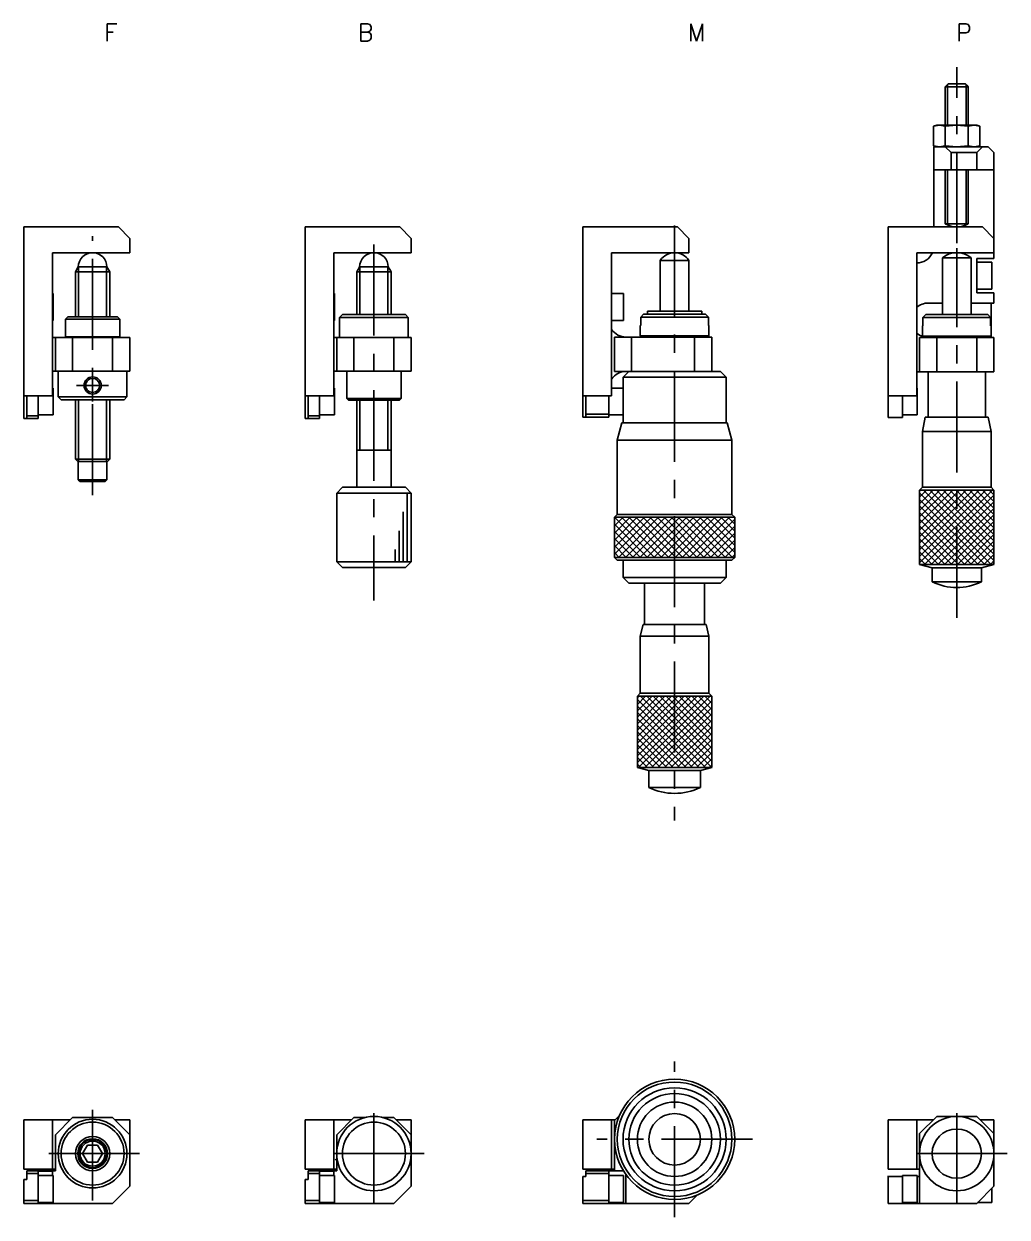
# Model space of a CAD drawing. Extents: x -3 to 325, y -8 to 216.
# Drawn here: x 153.3 to 325, y 7.8 to 216.3 of the extents above; entities that cross this region are included whole.
import ezdxf

# ---------------------------------------------------------------- set-up
doc = ezdxf.new("R2010")
doc.units = 0
doc.header["$LTSCALE"] = 0.5
doc.linetypes.add('CENTER', pattern=[50.8, 31.75, -6.35, 6.35, -6.35])
for name, color, linetype in [('MSM_CENTER', 1, 'CENTER'), ('MSM_CONTINUOUS', 7, 'CONTINUOUS'), ('MSM_NARROW', 5, 'CONTINUOUS'), ('MSM_PART_NUMBER', 7, 'CONTINUOUS')]:
    doc.layers.add(name, color=color, linetype=linetype)
doc.styles.get("Standard").update_dxf_attribs({"font": 'txt.shx', "height": 3, "bigfont": 'bigfont.shx'})

msp = doc.modelspace()

# ---------------------------------------------------------------- linework, layer by layer
at = {"layer": 'MSM_CENTER'}
for p, q in [((316.2, 177.99), (316.2, 208.75)), ((266.92, 181.1), (266.92, 77.1)), ((165.28, 133.98), (165.28, 179.26)), ((214.41, 177.75), (214.41, 115.59)), ((316.2, 112.55), (316.2, 177.15)), ((165.28, 150.35), (165.28, 155.95)), ((168.08, 153.15), (162.48, 153.15)), ((266.92, 7.8), (266.92, 35)), ((214.41, 10.1), (214.41, 27.7)), ((316.2, 10.1), (316.2, 27.7)), ((165.28, 10.7), (165.28, 27.1)), ((280.52, 21.4), (253.32, 21.4)), ((173.48, 18.9), (157.08, 18.9)), ((223.21, 18.9), (205.61, 18.9)), ((325, 18.9), (307.4, 18.9))]:
    msp.add_line(p, q, dxfattribs=at)
at = {"layer": 'MSM_CONTINUOUS'}
for p, q in [((314.2, 205.35), (314.45, 205.6)), ((314.2, 198.65), (314.2, 205.35)), ((314.2, 205.35), (318.2, 205.35)), ((314.45, 205.6), (314.7, 205.85)), ((317.7, 205.85), (314.7, 205.85)), ((317.7, 205.85), (317.95, 205.6)), ((317.95, 205.6), (318.2, 205.35)), ((318.2, 205.35), (318.2, 198.65)), ((312.15, 198.45), (312.7, 198.65)), ((312.15, 198.45), (313.16, 198.65)), ((312.15, 195.05), (312.15, 198.45)), ((319.7, 198.65), (312.7, 198.65)), ((313.16, 198.65), (314.17, 198.45)), ((314.17, 198.45), (316.2, 198.65)), ((314.17, 195.05), (314.17, 198.45)), ((316.2, 198.65), (318.22, 198.45)), ((318.22, 198.45), (319.23, 198.65)), ((318.22, 195.05), (318.22, 198.45)), ((319.23, 198.65), (320.24, 198.45)), ((319.7, 198.65), (320.24, 198.45)), ((320.24, 195.05), (320.24, 198.45)), ((312.7, 194.85), (312.15, 195.05)), ((313.16, 194.85), (312.15, 195.05)), ((312.2, 180.85), (312.2, 194.85)), ((321.7, 194.85), (312.2, 194.85)), ((314.17, 195.05), (313.16, 194.85)), ((316.2, 194.85), (314.17, 195.05)), ((315.2, 193.85), (314.2, 194.85)), ((318.22, 195.05), (316.2, 194.85)), ((319.23, 194.85), (318.22, 195.05)), ((320.24, 195.05), (319.23, 194.85)), ((320.24, 195.05), (319.7, 194.85)), ((320.7, 194.85), (319.7, 193.85)), ((322.7, 193.85), (321.7, 194.85)), ((315.2, 193.85), (319.7, 193.85)), ((315.2, 190.85), (315.2, 193.85)), ((319.7, 193.85), (319.7, 190.85)), ((322.7, 175.35), (322.7, 193.85)), ((312.2, 190.85), (322.7, 190.85)), ((314.2, 181.39), (314.2, 190.85)), ((318.2, 190.85), (318.2, 181.39)), ((153.28, 180.85), (153.28, 147.35)), ((153.28, 180.85), (169.78, 180.85)), ((169.78, 180.85), (171.78, 178.85)), ((202.41, 180.85), (218.91, 180.85)), ((202.41, 180.85), (202.41, 147.35)), ((218.91, 180.85), (220.91, 178.85)), ((250.92, 180.85), (250.92, 147.6)), ((250.92, 180.85), (267.42, 180.85)), ((267.42, 180.85), (269.42, 178.85)), ((304.2, 180.85), (304.2, 147.55)), ((304.2, 180.85), (320.7, 180.85)), ((318.2, 181.39), (314.2, 181.39)), ((320.7, 180.85), (322.7, 178.85)), ((171.78, 176.35), (171.78, 178.85)), ((220.91, 176.35), (220.91, 178.85)), ((269.42, 176.35), (269.42, 178.85)), ((158.28, 176.35), (158.28, 151.35)), ((158.28, 176.35), (171.78, 176.35)), ((207.41, 176.35), (207.41, 151.35)), ((207.41, 176.35), (220.91, 176.35)), ((255.92, 176.35), (255.92, 151.35)), ((255.92, 176.35), (269.42, 176.35)), ((309.2, 176.35), (309.2, 151.35)), ((309.2, 176.35), (322.7, 176.35)), ((313.7, 165.55), (313.7, 175.47)), ((313.7, 175.47), (318.7, 175.47)), ((318.7, 175.47), (318.7, 165.55)), ((319.7, 175.35), (319.7, 169.35)), ((322.7, 175.35), (319.7, 175.35)), ((162.28, 172.98), (162.78, 173.85)), ((162.78, 173.85), (167.78, 173.85)), ((167.78, 173.85), (168.28, 172.98)), ((211.41, 172.98), (211.66, 173.42)), ((211.66, 173.42), (211.91, 173.85)), ((216.91, 173.85), (211.91, 173.85)), ((216.91, 173.85), (217.16, 173.42)), ((217.16, 173.42), (217.41, 172.98)), ((264.42, 166.1), (264.42, 175.01)), ((264.42, 175.01), (269.42, 175.01)), ((269.42, 175.01), (269.42, 166.1)), ((319.7, 174.7), (322.3, 174.7)), ((322.3, 174.7), (322.3, 170)), ((162.28, 165.15), (162.28, 172.98)), ((162.28, 172.98), (168.28, 172.98)), ((168.28, 172.98), (168.28, 165.15)), ((211.41, 165.55), (211.41, 172.98)), ((211.41, 172.98), (217.41, 172.98)), ((217.41, 172.98), (217.41, 165.55)), ((158.28, 169.2), (158.38, 169.2)), ((158.38, 169.2), (158.38, 164.5)), ((207.41, 169.2), (207.51, 169.2)), ((207.51, 169.2), (207.51, 164.5)), ((255.92, 169.2), (258.02, 169.2)), ((258.02, 169.2), (258.02, 164.5)), ((322.3, 170), (319.7, 170)), ((319.7, 169.35), (322.7, 169.35)), ((322.7, 167.55), (322.7, 169.35)), ((313.7, 167.55), (311.2, 167.55)), ((322.7, 167.55), (318.7, 167.55)), ((322.2, 167.55), (322.2, 161.55)), ((160.53, 164.75), (160.93, 165.15)), ((160.53, 164.75), (170.03, 164.75)), ((160.53, 161.65), (160.53, 164.75)), ((169.63, 165.15), (160.93, 165.15)), ((169.63, 165.15), (170.03, 164.75)), ((170.03, 164.75), (170.03, 161.65)), ((208.41, 165.05), (208.91, 165.55)), ((208.41, 165.05), (220.41, 165.05)), ((208.41, 161.55), (208.41, 165.05)), ((219.91, 165.55), (208.91, 165.55)), ((219.91, 165.55), (220.41, 165.05)), ((220.41, 165.05), (220.41, 161.55)), ((261.51, 165.6), (261, 165.1)), ((261, 165.1), (272.84, 165.1)), ((261, 165.1), (261, 163.6)), ((272.33, 165.6), (261.51, 165.6)), ((262.17, 166.1), (271.67, 166.1)), ((262.17, 165.6), (262.17, 166.1)), ((271.67, 166.1), (271.67, 165.6)), ((272.84, 165.1), (272.33, 165.6)), ((272.84, 163.6), (272.84, 165.1)), ((310.79, 165.55), (310.28, 165.05)), ((310.28, 165.05), (322.11, 165.05)), ((310.28, 165.05), (310.28, 163.55)), ((321.6, 165.55), (310.79, 165.55)), ((322.11, 165.05), (321.6, 165.55)), ((322.11, 163.55), (322.11, 165.05)), ((158.38, 164.5), (158.28, 164.5)), ((207.51, 164.5), (207.41, 164.5)), ((258.02, 164.5), (255.92, 164.5)), ((260.92, 161.8), (260.92, 163.6)), ((261, 163.6), (260.92, 163.6)), ((272.92, 163.6), (272.84, 163.6)), ((272.92, 163.6), (272.92, 161.8)), ((310.2, 161.75), (310.2, 163.55)), ((310.28, 163.55), (310.2, 163.55)), ((322.2, 163.55), (322.11, 163.55)), ((171.78, 161.55), (158.28, 161.55)), ((158.78, 161.55), (158.78, 155.65)), ((170.03, 161.65), (160.53, 161.65)), ((160.78, 161.55), (160.78, 161.65)), ((161.78, 155.65), (161.78, 161.55)), ((168.78, 161.55), (168.78, 155.65)), ((169.78, 161.65), (169.78, 161.55)), ((171.78, 155.65), (171.78, 161.55)), ((220.91, 161.55), (207.41, 161.55)), ((207.91, 161.55), (207.91, 155.65)), ((210.91, 155.65), (210.91, 161.55)), ((217.91, 161.55), (217.91, 155.65)), ((220.91, 155.65), (220.91, 161.55)), ((256.42, 161.6), (256.42, 155.6)), ((273.42, 161.6), (256.42, 161.6)), ((259.42, 155.6), (259.42, 161.6)), ((272.92, 161.8), (260.92, 161.8)), ((261.12, 161.6), (260.92, 161.8)), ((270.42, 161.6), (270.42, 155.6)), ((272.92, 161.8), (272.72, 161.6)), ((273.42, 155.6), (273.42, 161.6)), ((309.7, 161.55), (309.7, 155.55)), ((322.7, 161.55), (309.7, 161.55)), ((322.2, 161.75), (310.2, 161.75)), ((310.4, 161.55), (310.2, 161.75)), ((312.7, 155.55), (312.7, 161.55)), ((319.7, 161.55), (319.7, 155.55)), ((322.2, 161.75), (322, 161.55)), ((322.7, 155.55), (322.7, 161.55)), ((158.28, 155.65), (171.78, 155.65)), ((159.28, 151.15), (159.28, 155.65)), ((171.28, 155.65), (171.28, 151.15)), ((207.41, 155.65), (220.91, 155.65)), ((209.66, 150.85), (209.66, 155.65)), ((219.16, 155.65), (219.16, 150.85)), ((256.42, 155.6), (274.92, 155.6)), ((257.92, 154.6), (258.92, 155.6)), ((257.92, 154.6), (275.92, 154.6)), ((257.92, 146.6), (257.92, 154.6)), ((274.92, 155.6), (275.92, 154.6)), ((275.92, 154.6), (275.92, 146.6)), ((309.7, 155.55), (322.7, 155.55)), ((311.2, 147.6), (311.2, 155.55)), ((321.2, 155.55), (321.2, 147.6)), ((158.28, 152.7), (158.38, 152.7)), ((158.38, 152.7), (158.38, 148)), ((207.41, 152.7), (207.51, 152.7)), ((207.51, 152.7), (207.51, 148)), ((255.92, 152.7), (257.92, 152.7)), ((309.2, 152.7), (309.3, 152.7)), ((309.3, 152.7), (309.3, 148)), ((153.28, 151.35), (158.28, 151.35)), ((153.78, 151.35), (153.78, 147.35)), ((155.78, 147.35), (155.78, 151.35)), ((171.28, 151.15), (159.28, 151.15)), ((159.78, 150.65), (159.28, 151.15)), ((159.78, 150.65), (170.78, 150.65)), ((162.28, 140.25), (162.28, 150.65)), ((168.28, 150.65), (168.28, 140.25)), ((171.28, 151.15), (170.78, 150.65)), ((202.41, 151.35), (207.41, 151.35)), ((202.91, 151.35), (202.91, 147.35)), ((204.91, 147.35), (204.91, 151.35)), ((219.16, 150.85), (209.66, 150.85)), ((209.96, 150.55), (209.66, 150.85)), ((209.96, 150.55), (218.86, 150.55)), ((211.41, 135.35), (211.41, 150.55)), ((217.41, 150.55), (217.41, 135.35)), ((219.16, 150.85), (218.86, 150.55)), ((250.92, 151.35), (255.92, 151.35)), ((251.42, 151.35), (251.42, 147.6)), ((255.42, 147.6), (255.42, 151.35)), ((304.2, 151.35), (309.2, 151.35)), ((306.7, 151.35), (306.7, 147.55)), ((255.42, 148.1), (251.42, 148.1)), ((153.78, 147.35), (153.28, 147.35)), ((155.78, 147.85), (153.78, 147.85)), ((153.78, 147.35), (155.78, 147.35)), ((158.38, 148), (155.78, 148)), ((202.91, 147.35), (202.41, 147.35)), ((204.91, 147.85), (202.91, 147.85)), ((202.91, 147.35), (204.91, 147.35)), ((207.51, 148), (204.91, 148)), ((250.92, 147.6), (255.42, 147.6)), ((257.92, 148), (255.42, 148)), ((256.92, 143.6), (257.72, 146.6)), ((257.72, 146.6), (276.12, 146.6)), ((276.12, 146.6), (276.92, 143.6)), ((304.2, 147.55), (306.7, 147.55)), ((309.3, 148), (306.7, 148)), ((310.2, 145.1), (310.7, 147.6)), ((310.7, 147.6), (321.7, 147.6)), ((321.7, 147.6), (322.2, 145.1)), ((310.2, 145.1), (322.2, 145.1)), ((310.2, 135.35), (310.2, 145.1)), ((322.2, 145.1), (322.2, 135.35)), ((217.41, 141.85), (211.41, 141.85)), ((256.92, 143.6), (276.92, 143.6)), ((256.92, 130.6), (256.92, 143.6)), ((276.92, 143.6), (276.92, 130.6)), ((168.28, 140.25), (162.28, 140.25)), ((162.68, 139.85), (162.28, 140.25)), ((162.68, 139.85), (167.88, 139.85)), ((162.78, 136.65), (162.78, 139.85)), ((167.78, 139.85), (167.78, 136.65)), ((168.28, 140.25), (167.88, 139.85)), ((167.78, 136.65), (162.78, 136.65)), ((163.08, 136.35), (162.78, 136.65)), ((163.08, 136.35), (167.48, 136.35)), ((167.78, 136.65), (167.48, 136.35)), ((207.91, 134.35), (208.91, 135.35)), ((207.91, 122.35), (207.91, 134.35)), ((207.91, 134.35), (220.91, 134.35)), ((219.91, 135.35), (208.91, 135.35)), ((219.91, 135.35), (220.91, 134.35)), ((220.91, 134.35), (220.91, 122.35)), ((309.7, 134.85), (310.2, 135.35)), ((309.7, 134.85), (322.7, 134.85)), ((309.7, 121.85), (309.7, 134.85)), ((310.2, 135.35), (322.2, 135.35)), ((322.2, 135.35), (322.7, 134.85)), ((322.7, 134.85), (322.7, 121.85)), ((256.42, 130.1), (256.92, 130.6)), ((256.42, 130.1), (277.42, 130.1)), ((256.42, 123.1), (256.42, 130.1)), ((256.92, 130.6), (276.92, 130.6)), ((276.92, 130.6), (277.42, 130.1)), ((277.42, 130.1), (277.42, 123.1)), ((256.42, 123.1), (277.42, 123.1)), ((256.92, 122.6), (256.42, 123.1)), ((277.42, 123.1), (276.92, 122.6)), ((208.91, 121.35), (207.91, 122.35)), ((220.91, 122.35), (207.91, 122.35)), ((208.91, 121.35), (219.91, 121.35)), ((220.91, 122.35), (219.91, 121.35)), ((256.92, 122.6), (276.92, 122.6)), ((257.92, 119.6), (257.92, 122.6)), ((275.92, 122.6), (275.92, 119.6)), ((311.9, 121.26), (309.7, 121.85)), ((322.7, 121.85), (309.7, 121.85)), ((311.9, 121.26), (320.5, 121.26)), ((311.9, 118.85), (311.9, 121.26)), ((322.7, 121.85), (320.5, 121.26)), ((320.5, 121.26), (320.5, 118.85)), ((257.92, 119.6), (275.92, 119.6)), ((258.92, 118.6), (257.92, 119.6)), ((275.92, 119.6), (274.92, 118.6)), ((258.92, 118.6), (274.92, 118.6)), ((261.67, 111.35), (261.67, 118.6)), ((272.17, 118.6), (272.17, 111.35)), ((311.9, 118.85), (320.5, 118.85)), ((260.92, 109.35), (261.42, 111.35)), ((261.42, 111.35), (272.42, 111.35)), ((272.42, 111.35), (272.92, 109.35)), ((260.92, 99.35), (260.92, 109.35)), ((260.92, 109.35), (272.92, 109.35)), ((272.92, 109.35), (272.92, 99.35)), ((260.42, 98.85), (260.92, 99.35)), ((260.42, 98.85), (273.42, 98.85)), ((260.42, 86.35), (260.42, 98.85)), ((260.92, 99.35), (272.92, 99.35)), ((272.92, 99.35), (273.42, 98.85)), ((273.42, 98.85), (273.42, 86.35)), ((260.42, 86.35), (273.42, 86.35)), ((262.42, 85.85), (260.42, 86.35)), ((262.42, 85.85), (271.42, 85.85)), ((262.42, 82.86), (262.42, 85.85)), ((273.42, 86.35), (271.42, 85.85)), ((271.42, 85.85), (271.42, 82.86)), ((262.42, 82.86), (271.42, 82.86)), ((158.78, 22.2), (161.78, 25.2)), ((168.78, 25.2), (161.78, 25.2)), ((168.78, 25.2), (171.78, 22.2)), ((207.91, 22.2), (210.91, 25.2)), ((212.81, 25.2), (210.91, 25.2)), ((217.91, 25.2), (216.01, 25.2)), ((217.91, 25.2), (220.91, 22.2)), ((256.42, 24.7), (257.28, 25.56)), ((309.7, 22.4), (312.7, 25.4)), ((312.7, 25.4), (319.7, 25.4)), ((319.7, 25.4), (322.7, 22.4)), ((153.28, 24.8), (161.38, 24.8)), ((153.28, 24.8), (153.28, 16.2)), ((158.28, 24.8), (158.28, 16.2)), ((169.18, 24.8), (171.78, 24.8)), ((171.78, 24.8), (171.78, 13.2)), ((202.41, 24.8), (210.51, 24.8)), ((202.41, 24.8), (202.41, 16.2)), ((207.41, 24.8), (207.41, 16.2)), ((218.31, 24.8), (220.91, 24.8)), ((220.91, 24.8), (220.91, 13.2)), ((250.92, 24.8), (256.52, 24.8)), ((250.92, 24.8), (250.92, 16.2)), ((255.92, 24.8), (255.92, 16.2)), ((256.42, 15.9), (256.42, 24.7)), ((304.2, 16.2), (304.2, 24.8)), ((304.2, 24.8), (312.1, 24.8)), ((309.2, 24.8), (309.2, 16.2)), ((320.3, 24.8), (322.7, 24.8)), ((322.7, 13.2), (322.7, 24.8)), ((158.78, 15.9), (158.78, 22.2)), ((207.91, 15.9), (207.91, 22.2)), ((309.7, 22.4), (309.7, 10.2)), ((163.54, 18.9), (164.41, 20.4)), ((164.41, 17.4), (163.54, 18.9)), ((164.41, 20.4), (166.14, 20.4)), ((166.14, 20.4), (167.01, 18.9)), ((167.01, 18.9), (166.14, 17.4)), ((166.14, 17.4), (164.41, 17.4)), ((207.64, 17.83), (207.92, 17.92)), ((207.64, 17.83), (207.64, 17.83)), ((153.28, 16.2), (158.78, 16.2)), ((153.78, 15.9), (153.78, 14.4)), ((158.78, 15.9), (153.78, 15.9)), ((153.78, 15.4), (155.78, 15.4)), ((155.78, 10.2), (155.78, 15.9)), ((155.78, 15.86), (158.28, 15.86)), ((155.78, 15.05), (158.38, 15.05)), ((158.28, 15.05), (158.28, 15.9)), ((158.38, 15.05), (158.38, 10.35)), ((202.41, 16.2), (207.91, 16.2)), ((202.91, 15.9), (202.91, 14.4)), ((207.91, 15.9), (202.91, 15.9)), ((202.91, 15.4), (204.91, 15.4)), ((204.91, 10.2), (204.91, 15.9)), ((204.91, 15.86), (207.41, 15.86)), ((204.91, 15.05), (207.51, 15.05)), ((207.41, 15.05), (207.41, 15.9)), ((207.51, 15.05), (207.51, 10.35)), ((250.92, 16.2), (256.42, 16.2)), ((250.92, 14.9), (250.92, 10.2)), ((250.92, 14.9), (251.42, 14.9)), ((251.42, 14.9), (251.42, 15.9)), ((257.98, 15.9), (251.42, 15.9)), ((251.42, 15.4), (255.42, 15.4)), ((255.42, 10.2), (255.42, 15.9)), ((255.42, 15.05), (258.02, 15.05)), ((258.02, 15.05), (258.02, 10.35)), ((258.42, 15.24), (258.42, 10.2)), ((304.2, 16.2), (309.7, 16.2)), ((304.2, 10.2), (304.2, 15)), ((304.2, 14.9), (306.7, 14.9)), ((306.7, 15.05), (306.7, 10.2)), ((306.7, 15.05), (309.3, 15.05)), ((309.3, 15.05), (309.3, 10.35)), ((309.3, 14.9), (309.7, 14.9)), ((153.28, 14.4), (153.28, 10.2)), ((153.78, 14.4), (153.28, 14.4)), ((171.78, 13.2), (168.78, 10.2)), ((202.41, 14.4), (202.41, 10.2)), ((202.91, 14.4), (202.41, 14.4)), ((220.91, 13.2), (217.91, 10.2)), ((322.7, 13.2), (319.7, 10.2)), ((322.3, 12.8), (322.3, 10.35)), ((155.78, 10.7), (153.28, 10.7)), ((204.91, 10.7), (202.41, 10.7)), ((255.42, 10.7), (250.92, 10.7)), ((270.91, 11.69), (269.42, 10.2)), ((153.28, 10.2), (168.78, 10.2)), ((158.38, 10.35), (155.78, 10.35)), ((158.28, 10.27), (155.78, 10.27)), ((158.28, 10.2), (158.28, 10.35)), ((202.41, 10.2), (217.91, 10.2)), ((207.51, 10.35), (204.91, 10.35)), ((207.41, 10.27), (204.91, 10.27)), ((207.41, 10.2), (207.41, 10.35)), ((250.92, 10.2), (269.42, 10.2)), ((258.02, 10.35), (255.42, 10.35)), ((304.2, 10.2), (319.7, 10.2)), ((309.3, 10.35), (306.7, 10.35)), ((322.3, 10.35), (319.85, 10.35))]:
    msp.add_line(p, q, dxfattribs=at)
for centre, radius in [((165.28, 153.15), 1.23), ((266.92, 21.4), 10.5), ((266.92, 21.4), 10), ((266.92, 21.4), 9), ((266.92, 21.4), 8), ((266.92, 21.4), 6.5), ((214.41, 18.9), 6.5), ((266.92, 21.4), 4.5), ((316.2, 18.9), 6.5), ((165.28, 18.9), 6), ((165.28, 18.9), 5.5), ((214.41, 18.9), 5.5), ((316.2, 18.9), 4.3), ((165.28, 18.9), 3), ((165.28, 18.9), 2.6), ((165.28, 18.9), 2.5), ((165.28, 18.9), 2.2)]:
    msp.add_circle(centre, radius, dxfattribs=at)
for centre, radius, start, end in [((316.2, 184.85), 4, 240, 300), ((165.28, 173.85), 2.5, 0, 180), ((214.41, 173.85), 2.5, 0, 180), ((266.92, 173.35), 3, 33.5573, 146.4427), ((309.2, 177.55), 3, 270, 336.4218), ((316.2, 172.35), 4, 51.3178, 128.6822), ((311.2, 164.55), 3, 90, 131.8103), ((258.42, 164.6), 3, 213.5573, 270), ((311.2, 164.55), 3, 228.1897, 251.4056), ((258.42, 152.6), 3, 90, 146.4427), ((309.7, 152.55), 3, 90, 99.5941), ((316.2, 127.59), 9.75, 243.8162, 296.1838), ((266.92, 92.35), 10.5, 244.6231, 295.3769)]:
    msp.add_arc(centre, radius, start, end, dxfattribs=at)
at = {"layer": 'MSM_NARROW'}
for p, q in [((314.57, 205.73), (314.57, 198.65)), ((317.82, 205.73), (317.82, 198.65)), ((314.57, 190.85), (314.57, 181.39)), ((317.82, 190.85), (317.82, 181.39)), ((162.82, 173.85), (162.82, 165.15)), ((167.73, 173.85), (167.73, 165.15)), ((211.95, 173.85), (211.95, 165.55)), ((216.86, 173.85), (216.86, 165.55)), ((162.82, 150.65), (162.82, 139.85)), ((167.73, 150.65), (167.73, 139.85)), ((211.95, 150.55), (211.95, 141.85)), ((216.86, 150.55), (216.86, 141.85)), ((220.21, 134.35), (220.21, 122.35)), ((309.7, 122.12), (322.43, 134.85)), ((309.7, 123.26), (321.28, 134.85)), ((309.7, 124.41), (320.13, 134.85)), ((309.7, 125.56), (318.98, 134.85)), ((309.7, 126.71), (317.83, 134.85)), ((309.7, 127.86), (316.68, 134.85)), ((309.7, 129.01), (315.54, 134.85)), ((309.7, 130.16), (314.39, 134.85)), ((309.7, 131.31), (313.24, 134.85)), ((309.7, 132.46), (312.09, 134.85)), ((309.7, 133.61), (310.94, 134.85)), ((309.7, 134.76), (309.79, 134.85)), ((322.22, 121.85), (309.7, 134.38)), ((322.7, 122.53), (310.37, 134.85)), ((310.58, 121.85), (322.7, 133.97)), ((322.7, 123.68), (311.52, 134.85)), ((322.7, 124.83), (312.67, 134.85)), ((322.7, 125.98), (313.82, 134.85)), ((322.7, 127.12), (314.97, 134.85)), ((322.7, 128.27), (316.12, 134.85)), ((322.7, 129.42), (317.27, 134.85)), ((322.7, 130.57), (318.42, 134.85)), ((322.7, 131.72), (319.57, 134.85)), ((322.7, 132.87), (320.71, 134.85)), ((322.7, 134.02), (321.86, 134.85)), ((321.08, 121.85), (309.7, 133.23)), ((319.93, 121.85), (309.7, 132.08)), ((311.73, 121.85), (322.7, 132.82)), ((312.88, 121.85), (322.7, 131.67)), ((219.51, 131.06), (219.51, 122.35)), ((256.42, 123.64), (262.88, 130.1)), ((256.42, 124.88), (261.64, 130.1)), ((256.42, 126.12), (260.4, 130.1)), ((256.42, 127.35), (259.17, 130.1)), ((256.42, 128.59), (257.93, 130.1)), ((256.42, 129.83), (256.69, 130.1)), ((263.43, 123.1), (256.43, 130.1)), ((257.12, 123.1), (264.12, 130.1)), ((264.67, 123.1), (257.67, 130.1)), ((258.35, 123.1), (265.35, 130.1)), ((265.91, 123.1), (258.91, 130.1)), ((259.59, 123.1), (266.59, 130.1)), ((267.15, 123.1), (260.15, 130.1)), ((260.83, 123.1), (267.83, 130.1)), ((268.38, 123.1), (261.38, 130.1)), ((262.07, 123.1), (269.07, 130.1)), ((269.62, 123.1), (262.62, 130.1)), ((263.3, 123.1), (270.3, 130.1)), ((270.86, 123.1), (263.86, 130.1)), ((264.54, 123.1), (271.54, 130.1)), ((272.1, 123.1), (265.1, 130.1)), ((265.78, 123.1), (272.78, 130.1)), ((273.33, 123.1), (266.33, 130.1)), ((267.02, 123.1), (274.02, 130.1)), ((274.57, 123.1), (267.57, 130.1)), ((268.25, 123.1), (275.25, 130.1)), ((275.81, 123.1), (268.81, 130.1)), ((269.49, 123.1), (276.49, 130.1)), ((277.05, 123.1), (270.05, 130.1)), ((270.73, 123.1), (277.42, 129.79)), ((277.42, 123.96), (271.28, 130.1)), ((277.42, 125.2), (272.52, 130.1)), ((277.42, 126.44), (273.76, 130.1)), ((277.42, 127.68), (275, 130.1)), ((277.42, 128.91), (276.23, 130.1)), ((318.78, 121.85), (309.7, 130.93)), ((317.63, 121.85), (309.7, 129.78)), ((314.03, 121.85), (322.7, 130.52)), ((315.17, 121.85), (322.7, 129.37)), ((218.81, 127.76), (218.81, 122.35)), ((262.2, 123.1), (256.42, 128.88)), ((260.96, 123.1), (256.42, 127.64)), ((271.97, 123.1), (277.42, 128.55)), ((273.2, 123.1), (277.42, 127.32)), ((316.48, 121.85), (309.7, 128.63)), ((315.33, 121.85), (309.7, 127.49)), ((316.32, 121.85), (322.7, 128.22)), ((259.72, 123.1), (256.42, 126.4)), ((258.48, 123.1), (256.42, 125.16)), ((274.44, 123.1), (277.42, 126.08)), ((314.18, 121.85), (309.7, 126.34)), ((313.03, 121.85), (309.7, 125.19)), ((317.47, 121.85), (322.7, 127.07)), ((318.62, 121.85), (322.7, 125.92)), ((218.11, 124.47), (218.11, 122.35)), ((257.25, 123.1), (256.42, 123.93)), ((275.68, 123.1), (277.42, 124.84)), ((276.92, 123.1), (277.42, 123.6)), ((311.88, 121.85), (309.7, 124.04)), ((319.77, 121.85), (322.7, 124.77)), ((320.92, 121.85), (322.7, 123.63)), ((310.73, 121.85), (309.7, 122.89)), ((322.07, 121.85), (322.7, 122.48)), ((260.42, 87.27), (272, 98.85)), ((260.42, 88.4), (270.87, 98.85)), ((260.42, 89.52), (269.75, 98.85)), ((260.42, 90.65), (268.62, 98.85)), ((260.42, 91.78), (267.49, 98.85)), ((260.42, 92.9), (266.37, 98.85)), ((260.42, 94.03), (265.24, 98.85)), ((260.42, 95.16), (264.11, 98.85)), ((260.42, 96.29), (262.98, 98.85)), ((260.42, 97.41), (261.86, 98.85)), ((260.42, 98.54), (260.73, 98.85)), ((272.32, 86.35), (260.42, 98.25)), ((260.63, 86.35), (273.13, 98.85)), ((273.42, 86.38), (260.95, 98.85)), ((261.75, 86.35), (273.42, 98.02)), ((273.42, 87.5), (262.07, 98.85)), ((273.42, 88.63), (263.2, 98.85)), ((273.42, 89.76), (264.33, 98.85)), ((273.42, 90.88), (265.45, 98.85)), ((273.42, 92.01), (266.58, 98.85)), ((273.42, 93.14), (267.71, 98.85)), ((273.42, 94.26), (268.83, 98.85)), ((273.42, 95.39), (269.96, 98.85)), ((273.42, 96.52), (271.09, 98.85)), ((273.42, 97.65), (272.22, 98.85)), ((273.42, 98.77), (273.34, 98.85)), ((271.19, 86.35), (260.42, 97.12)), ((270.07, 86.35), (260.42, 96)), ((262.88, 86.35), (273.42, 96.89)), ((268.94, 86.35), (260.42, 94.87)), ((264.01, 86.35), (273.42, 95.76)), ((265.14, 86.35), (273.42, 94.63)), ((267.81, 86.35), (260.42, 93.74)), ((266.68, 86.35), (260.42, 92.61)), ((266.26, 86.35), (273.42, 93.51)), ((267.39, 86.35), (273.42, 92.38)), ((265.56, 86.35), (260.42, 91.49)), ((264.43, 86.35), (260.42, 90.36)), ((268.52, 86.35), (273.42, 91.25)), ((269.64, 86.35), (273.42, 90.13)), ((263.3, 86.35), (260.42, 89.23)), ((262.18, 86.35), (260.42, 88.11)), ((270.77, 86.35), (273.42, 89)), ((271.9, 86.35), (273.42, 87.87)), ((261.05, 86.35), (260.42, 86.98)), ((273.02, 86.35), (273.42, 86.75))]:
    msp.add_line(p, q, dxfattribs=at)
for centre, radius in [((165.28, 153.15), 1.5), ((165.28, 18.9), 2.46)]:
    msp.add_circle(centre, radius, dxfattribs=at)

# ---------------------------------------------------------------- texts
at = {"layer": 'MSM_PART_NUMBER'}
for s, p in [('F', (167.32, 213.34)), ('B', (211.63, 213.34)), ('M', (269.22, 213.34)), ('P', (316.13, 213.34))]:
    msp.add_text(s, height=3, dxfattribs=at).set_placement(p)

doc.saveas('drawing.dxf')
